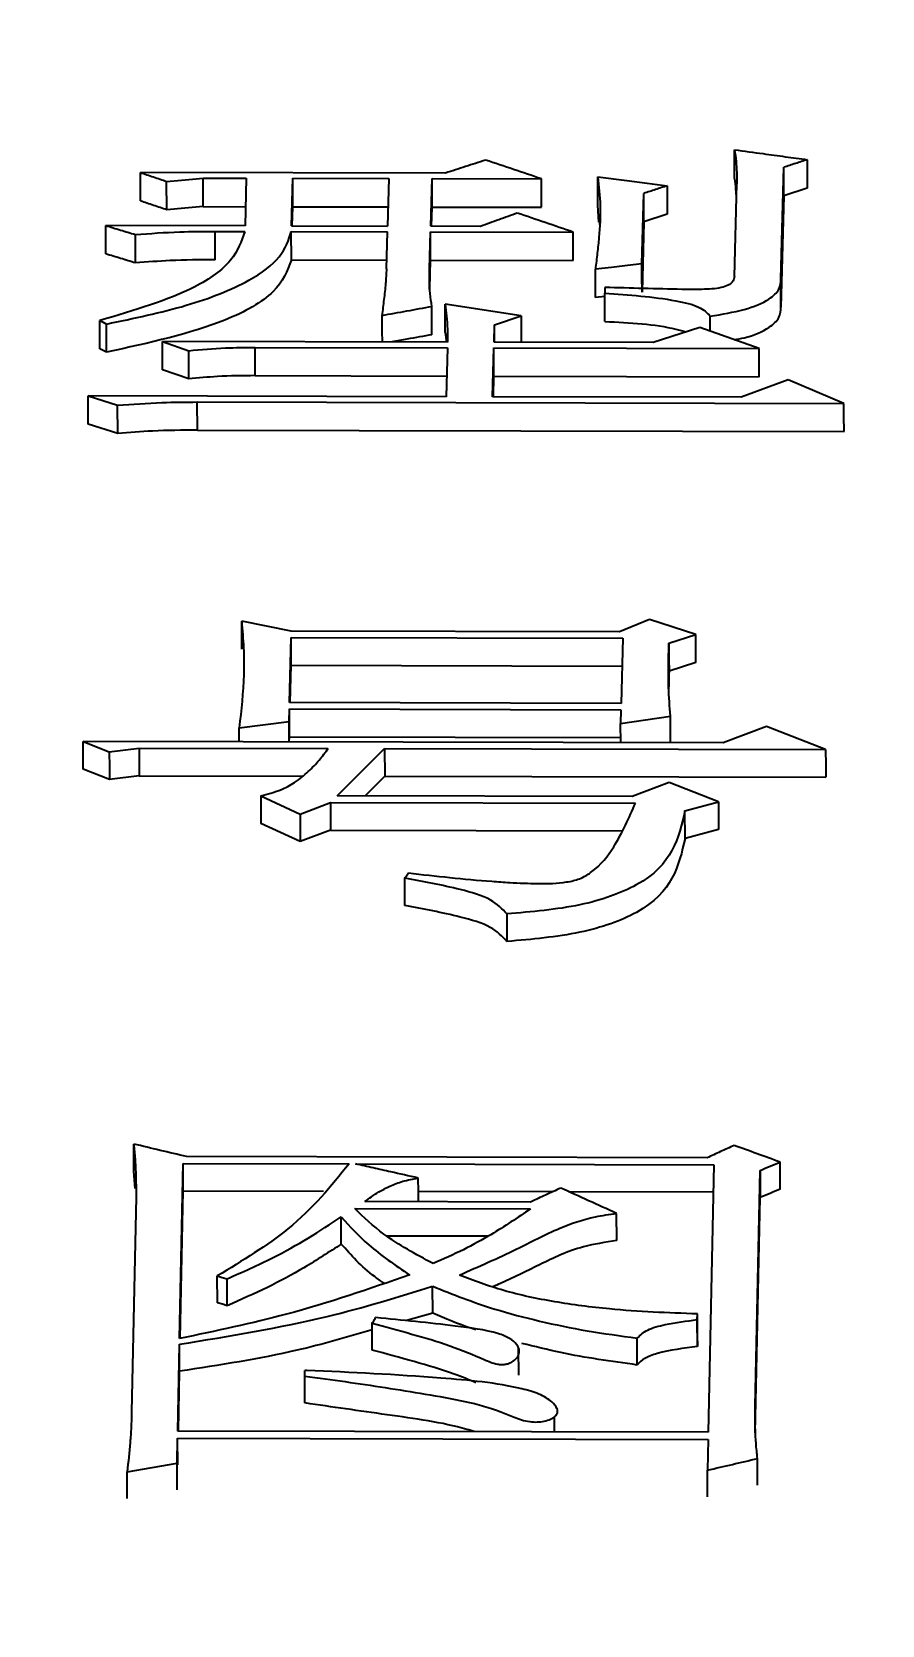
# Model space of a CAD drawing. Header units: millimetres. Extents: x 2312 to 3992, y 755 to 1943.
# Drawn here: x 2743.637 to 2746.133, y 1733.6 to 1738.28 of the extents above; entities that cross this region are included whole.
import ezdxf

# ---------------------------------------------------------------- set-up
doc = ezdxf.new("R2010")
doc.units = ezdxf.units.MM
doc.layers.add('标注', color=3, linetype='Continuous', lineweight=13)
doc.styles.add('SLDTEXTSTYLE1', font='txt.shx', dxfattribs={"width": 0.7, "bigfont": 'gbcbig.shx'})
doc.dimstyles.new('SLDDIMSTYLE12$0', dxfattribs={"dimtxt": 12, "dimasz": 10, "dimexe": 0, "dimexo": 0.0625, "dimgap": 0.875, "dimtad": 1, "dimdec": 1, "dimlfac": 1.8, "dimrnd": 1e-09, "dimzin": 12, "dimdsep": 46, "dimtxsty": 'SLDTEXTSTYLE1', "dimcen": 0.09, "dimdle": 8.16, "dimclrd": 3, "dimclre": 3, "dimadec": 0, "dimazin": 3, "dimtfac": 1, "dimtdec": 1, "dimtofl": 0, "dimtmove": 0, "dimatfit": 3, "dimfxl": 0, "dimfrac": 2, "dimtolj": 1, "dimlwd": 5, "dimlwe": 5, "dimarcsym": 0})

# ---------------------------------------------------------------- blocks, each defined once
blk = doc.blocks.new('*D45')
at = {"layer": 'Defpoints', "color": 0, "transparency": 16777216}
for p in [(2923.8087, 1855.6408), (2923.8087, 1839.6737), (2684.6011, 1694.1345)]:
    blk.add_point(p, dxfattribs=at)
at = {"layer": '标注', "color": 3, "lineweight": 5, "transparency": 16777216}
blk.add_line((2684.6011, 1694.197), (2684.6011, 1855.6408), dxfattribs=at)
at = {"layer": '标注', "color": 3, "linetype": 'Continuous', "lineweight": 5, "transparency": 16777216}
for p, q in [((2694.6011, 1855.6408), (2913.8087, 1855.6408)), ((2923.8087, 1839.7362), (2923.8087, 1855.6408))]:
    blk.add_line(p, q, dxfattribs=at)
at = {"layer": '标注', "color": 3, "transparency": 16777216}
for points in [[(2694.6011, 1857.3075), (2694.6011, 1853.9742), (2684.6011, 1855.6408)], [(2913.8087, 1857.3075), (2913.8087, 1853.9742), (2923.8087, 1855.6408)]]:
    blk.add_solid(points, dxfattribs=at)
at = {"layer": '标注', "color": 0, "transparency": 16777216, "insert": (2804.2049, 1867.9444), "char_height": 10, "attachment_point": 5, "style": 'SLDTEXTSTYLE1'}
blk.add_mtext('\\A1;{\\H2.28571x;290}', dxfattribs=at)

msp = doc.modelspace()

# ---------------------------------------------------------------- linework, layer by layer
at = {"color": 7, "linetype": 'Continuous', "lineweight": 25}
for p, q in [((2744.8508, 1737.8655), (2743.9552, 1737.8674)), ((2743.9554, 1737.7838), (2743.9552, 1737.8674)), ((2745.8356, 1737.5553), (2745.8443, 1737.8826)), ((2744.0325, 1737.7578), (2744.0324, 1737.8414)), ((2744.1397, 1737.8509), (2744.2663, 1737.8506)), ((2744.2663, 1737.8506), (2744.2625, 1737.7107)), ((2744.3988, 1737.7104), (2744.4026, 1737.8503)), ((2744.4026, 1737.8503), (2744.6849, 1737.8497)), ((2744.4027, 1737.7667), (2744.4026, 1737.8503)), ((2744.6849, 1737.8497), (2744.6811, 1737.7098)), ((2744.8077, 1737.7095), (2744.8115, 1737.8494)), ((2744.8115, 1737.8494), (2745.1327, 1737.8487)), ((2744.8116, 1737.7658), (2744.8115, 1737.8494)), ((2745.1329, 1737.7651), (2745.1327, 1737.8487)), ((2745.2985, 1737.7712), (2745.2984, 1737.8548)), ((2745.6995, 1737.5623), (2745.7067, 1737.8345)), ((2745.9132, 1737.8212), (2745.8445, 1737.7989)), ((2744.1399, 1737.7672), (2744.264, 1737.767)), ((2744.4012, 1737.7104), (2744.4027, 1737.7667)), ((2744.4027, 1737.7667), (2744.6827, 1737.7661)), ((2744.8101, 1737.7095), (2744.8116, 1737.7658)), ((2744.8116, 1737.7658), (2745.1329, 1737.7651)), ((2745.3017, 1737.7218), (2745.2985, 1737.7712)), ((2745.4279, 1737.5994), (2745.4334, 1737.806)), ((2745.8445, 1737.7989), (2745.8358, 1737.4721)), ((2745.3023, 1737.7377), (2745.3031, 1737.7145)), ((2745.4335, 1737.7224), (2745.428, 1737.5161)), ((2745.5023, 1737.7449), (2745.4335, 1737.7224)), ((2744.2625, 1737.7107), (2743.8537, 1737.7116)), ((2743.8538, 1737.6281), (2743.8537, 1737.7116)), ((2743.9407, 1737.6017), (2743.9406, 1737.6852)), ((2744.1745, 1737.6945), (2744.2621, 1737.6943)), ((2744.1746, 1737.6111), (2744.1745, 1737.6945)), ((2744.3984, 1737.694), (2744.6807, 1737.6934)), ((2744.3985, 1737.6106), (2744.3984, 1737.694)), ((2744.3988, 1737.7104), (2744.6811, 1737.7098)), ((2744.6778, 1737.5845), (2744.6807, 1737.6934)), ((2744.8044, 1737.5842), (2744.8073, 1737.6931)), ((2744.8073, 1737.6931), (2745.2259, 1737.6922)), ((2744.8074, 1737.6097), (2744.8073, 1737.6931)), ((2744.9537, 1737.7092), (2744.8077, 1737.7095)), ((2744.3985, 1737.6106), (2744.6785, 1737.61)), ((2744.8045, 1737.5237), (2744.8044, 1737.5842)), ((2744.8052, 1737.5265), (2744.8074, 1737.6097)), ((2744.8074, 1737.6097), (2745.226, 1737.6088)), ((2745.2913, 1737.4998), (2745.2911, 1737.5831)), ((2745.8358, 1737.4721), (2745.8356, 1737.5553)), ((2745.3185, 1737.5031), (2745.2913, 1737.4998)), ((2745.3189, 1737.5298), (2745.3185, 1737.5131)), ((2745.3187, 1737.4299), (2745.3185, 1737.5131)), ((2745.0734, 1737.4466), (2744.8503, 1737.4807)), ((2744.9948, 1737.4198), (2745.0734, 1737.4466)), ((2743.8367, 1737.3494), (2743.8366, 1737.4325)), ((2744.8505, 1737.3975), (2744.8538, 1737.3694)), ((2744.9935, 1737.3691), (2744.9948, 1737.4198)), ((2744.9949, 1737.3691), (2744.9948, 1737.4198)), ((2745.5982, 1737.4117), (2745.4608, 1737.3681)), ((2745.7719, 1737.3504), (2745.5982, 1737.4117)), ((2744.02, 1737.3712), (2744.0972, 1737.3439)), ((2744.8572, 1737.3694), (2744.02, 1737.3712)), ((2744.0201, 1737.2882), (2744.02, 1737.3712)), ((2744.0973, 1737.261), (2744.0972, 1737.3439)), ((2744.2921, 1737.3537), (2744.8568, 1737.3524)), ((2744.2923, 1737.2707), (2744.2921, 1737.3537)), ((2744.8568, 1737.3524), (2744.8531, 1737.2089)), ((2744.9894, 1737.2086), (2744.9931, 1737.3521)), ((2744.9931, 1737.3521), (2745.7719, 1737.3504)), ((2745.4608, 1737.3681), (2744.9935, 1737.3691)), ((2744.0973, 1737.261), (2744.0201, 1737.2882)), ((2744.2923, 1737.2707), (2744.8546, 1737.2695)), ((2744.9917, 1737.2086), (2744.9932, 1737.2692)), ((2744.9932, 1737.2692), (2745.772, 1737.2675)), ((2745.8571, 1737.2582), (2745.7195, 1737.207)), ((2746.0209, 1737.1891), (2745.8571, 1737.2582)), ((2743.8017, 1737.2112), (2743.8886, 1737.1835)), ((2744.8531, 1737.2089), (2743.8017, 1737.2112)), ((2743.8019, 1737.1285), (2743.8017, 1737.2112)), ((2745.7195, 1737.207), (2744.9894, 1737.2086)), ((2743.8888, 1737.1007), (2743.8886, 1737.1835)), ((2744.1227, 1737.1106), (2744.1225, 1737.1933)), ((2744.1225, 1737.1933), (2746.0209, 1737.1891)), ((2743.8888, 1737.1007), (2743.8019, 1737.1285)), ((2744.1227, 1737.1106), (2746.021, 1737.1064)), ((2744.3981, 1736.5199), (2744.2528, 1736.5494)), ((2745.4504, 1736.5541), (2745.3619, 1736.5178)), ((2745.5856, 1736.51), (2745.4504, 1736.5541)), ((2744.3932, 1736.3101), (2744.3977, 1736.5016)), ((2744.3977, 1736.5016), (2745.3712, 1736.4995)), ((2745.3619, 1736.5178), (2744.3981, 1736.5199)), ((2745.5071, 1736.4846), (2745.5856, 1736.51)), ((2745.3712, 1736.4995), (2745.3667, 1736.3079)), ((2744.3953, 1736.3101), (2744.3979, 1736.4199)), ((2744.3979, 1736.4199), (2745.3693, 1736.4177)), ((2745.5858, 1736.4282), (2745.5073, 1736.4028)), ((2744.3919, 1736.2543), (2744.3927, 1736.2915)), ((2744.3927, 1736.2915), (2745.3662, 1736.2894)), ((2744.3929, 1736.21), (2744.3927, 1736.2915)), ((2745.3667, 1736.3079), (2744.3932, 1736.3101)), ((2745.3662, 1736.2894), (2745.3653, 1736.2484)), ((2745.3653, 1736.2484), (2745.5118, 1736.2704)), ((2744.2454, 1736.2359), (2744.3919, 1736.2543)), ((2744.2455, 1736.1948), (2744.2454, 1736.2359)), ((2745.3654, 1736.1923), (2745.3653, 1736.2484)), ((2745.7935, 1736.24), (2745.6658, 1736.1917)), ((2745.9671, 1736.1723), (2745.7935, 1736.24)), ((2743.7869, 1736.1958), (2743.8641, 1736.1656)), ((2745.6658, 1736.1917), (2743.7869, 1736.1958)), ((2743.7871, 1736.1144), (2743.7869, 1736.1958)), ((2743.8641, 1736.1656), (2743.952, 1736.1767)), ((2743.952, 1736.1767), (2744.5069, 1736.1755)), ((2743.952, 1736.1767), (2743.9522, 1736.0954)), ((2744.3926, 1736.1945), (2744.3929, 1736.21)), ((2744.3929, 1736.21), (2745.3654, 1736.2079)), ((2744.5329, 1736.0359), (2744.6724, 1736.1751)), ((2744.6724, 1736.1751), (2745.9671, 1736.1723)), ((2744.6724, 1736.1751), (2744.6726, 1736.0938)), ((2743.8643, 1736.0843), (2743.7871, 1736.1144)), ((2743.9522, 1736.0954), (2743.8643, 1736.0843)), ((2743.9522, 1736.0954), (2744.4314, 1736.0943)), ((2744.6726, 1736.0938), (2744.6143, 1736.0357)), ((2744.6726, 1736.0938), (2745.9673, 1736.091)), ((2744.309, 1736.0364), (2744.4246, 1735.983)), ((2744.309, 1736.0364), (2744.3092, 1735.9553)), ((2745.3993, 1736.034), (2744.5329, 1736.0359)), ((2745.5073, 1736.0754), (2745.3993, 1736.034)), ((2745.6521, 1736.0183), (2745.5073, 1736.0754)), ((2744.4246, 1735.983), (2744.513, 1736.017)), ((2744.513, 1736.017), (2745.4086, 1736.015)), ((2744.513, 1736.017), (2744.5132, 1735.9359)), ((2745.5541, 1735.9919), (2745.6521, 1736.0183)), ((2745.5543, 1735.9108), (2745.5541, 1735.9919)), ((2744.4248, 1735.9019), (2744.3092, 1735.9553)), ((2744.5132, 1735.9359), (2744.4248, 1735.9019)), ((2744.5132, 1735.9359), (2745.3684, 1735.934)), ((2745.6523, 1735.9372), (2745.5543, 1735.9109)), ((2745.6195, 1734.9732), (2744.0911, 1734.9765)), ((2743.94, 1734.8829), (2743.9364, 1734.9338)), ((2744.0704, 1734.4422), (2744.0809, 1734.9561)), ((2744.0809, 1734.9561), (2744.5678, 1734.9551)), ((2744.5872, 1734.955), (2745.6386, 1734.9527)), ((2745.6386, 1734.9527), (2745.6225, 1734.1672)), ((2745.7604, 1734.2437), (2745.7745, 1734.9361)), ((2744.0723, 1734.4426), (2744.0812, 1734.8765)), ((2744.0812, 1734.8765), (2744.4929, 1734.8756)), ((2744.7714, 1734.875), (2745.1675, 1734.8741)), ((2745.2117, 1734.874), (2745.6388, 1734.8731)), ((2743.9426, 1734.8582), (2743.9297, 1734.2264)), ((2744.5845, 1734.8239), (2745.1004, 1734.8228)), ((2745.1008, 1734.8433), (2744.6141, 1734.8444)), ((2745.7606, 1734.1651), (2745.7748, 1734.8565)), ((2745.3538, 1734.7303), (2745.3535, 1734.8098)), ((2744.6782, 1734.7443), (2744.9771, 1734.7436)), ((2744.1814, 1734.547), (2744.1812, 1734.6261)), ((2744.8136, 1734.5165), (2744.8133, 1734.5956)), ((2744.8136, 1734.5165), (2744.7333, 1734.4946)), ((2745.5902, 1734.4977), (2745.5906, 1734.5144)), ((2745.5905, 1734.4187), (2745.5902, 1734.4977)), ((2745.5908, 1734.4354), (2745.5906, 1734.5144)), ((2744.0649, 1734.1706), (2744.07, 1734.4253)), ((2744.0703, 1734.3464), (2744.07, 1734.4253)), ((2745.0661, 1734.335), (2745.0658, 1734.4143)), ((2745.5908, 1734.4354), (2745.5905, 1734.4187)), ((2744.0668, 1734.1706), (2744.0703, 1734.3464)), ((2744.4381, 1734.3316), (2744.4384, 1734.3484)), ((2744.4384, 1734.2529), (2744.4381, 1734.3317)), ((2745.1707, 1734.2464), (2745.1707, 1734.249)), ((2745.171, 1734.17), (2745.1708, 1734.2126)), ((2745.6225, 1734.1672), (2744.0649, 1734.1706)), ((2744.0631, 1734.0763), (2744.0645, 1734.1492)), ((2744.0645, 1734.1492), (2745.6221, 1734.1458)), ((2744.0648, 1734.0708), (2744.0645, 1734.1492)), ((2745.6221, 1734.1458), (2745.6203, 1734.0557)), ((2743.9168, 1733.9725), (2743.9165, 1734.0508)), ((2745.6206, 1733.9774), (2745.6203, 1734.0557))]:
    msp.add_line(p, q, dxfattribs=at)
at = {"color": 7, "linetype": 'Continuous', "lineweight": 25, "flags": 128}
for points in [[(2745.6999, 1737.8505), (2745.6998, 1737.8974), (2745.6997, 1737.9343)], [(2745.8445, 1737.7989), (2745.8444, 1737.8458), (2745.8443, 1737.8826)], [(2745.9131, 1737.905), (2745.9132, 1737.8581), (2745.9132, 1737.8212)], [(2744.0324, 1737.8414), (2744.0762, 1737.8453), (2744.108, 1737.8481), (2744.1397, 1737.8509)], [(2744.1399, 1737.7672), (2744.1398, 1737.8141), (2744.1397, 1737.8509)], [(2745.2984, 1737.8548), (2745.3832, 1737.8439), (2745.4427, 1737.8362), (2745.5021, 1737.8285)], [(2745.5021, 1737.8285), (2745.5022, 1737.7817), (2745.5023, 1737.7449)], [(2744.1399, 1737.7672), (2744.0862, 1737.7625), (2744.0325, 1737.7578)], [(2745.4335, 1737.7224), (2745.4334, 1737.7692), (2745.4334, 1737.806)], [(2745.226, 1737.6088), (2745.2259, 1737.6555), (2745.2259, 1737.6922)], [(2745.4279, 1737.5994), (2745.3849, 1737.5943), (2745.338, 1737.5887), (2745.2911, 1737.5831)], [(2745.428, 1737.5161), (2745.4279, 1737.5627), (2745.4279, 1737.5994)], [(2744.6645, 1737.4475), (2744.6646, 1737.4009), (2744.6647, 1737.3698)], [(2744.8114, 1737.3909), (2744.8113, 1737.4375), (2744.8112, 1737.474)], [(2744.8505, 1737.3975), (2744.8504, 1737.4441), (2744.8503, 1737.4807)], [(2745.0734, 1737.4466), (2745.0735, 1737.4001), (2745.0735, 1737.3689)], [(2745.6284, 1737.4011), (2745.6283, 1737.4112), (2745.6283, 1737.4454)], [(2743.8366, 1737.4325), (2743.8462, 1737.4274), (2743.8558, 1737.4223)], [(2743.856, 1737.3393), (2743.8559, 1737.3694), (2743.8558, 1737.3959), (2743.8558, 1737.4223)], [(2743.856, 1737.3393), (2743.8464, 1737.3443), (2743.8367, 1737.3494)], [(2744.9932, 1737.2692), (2744.9931, 1737.3156), (2744.9931, 1737.3521)], [(2745.772, 1737.2675), (2745.7719, 1737.3139), (2745.7719, 1737.3504)], [(2746.021, 1737.1064), (2746.0209, 1737.1527), (2746.0209, 1737.1891)], [(2744.253, 1736.4676), (2744.2529, 1736.5134), (2744.2528, 1736.5494)], [(2744.3979, 1736.4199), (2744.3978, 1736.4657), (2744.3977, 1736.5016)], [(2745.5858, 1736.4282), (2745.5857, 1736.474), (2745.5856, 1736.51)], [(2745.5071, 1736.4846), (2745.5072, 1736.4388), (2745.5073, 1736.4028)], [(2745.512, 1736.192), (2745.5119, 1736.2346), (2745.5118, 1736.2704)], [(2744.392, 1736.1945), (2744.392, 1736.2184), (2744.3919, 1736.2543)], [(2743.8641, 1736.1656), (2743.8642, 1736.1201), (2743.8643, 1736.0843)], [(2745.9671, 1736.1723), (2745.9673, 1736.1267), (2745.9673, 1736.091)], [(2745.6521, 1736.0183), (2745.6522, 1735.9729), (2745.6523, 1735.9372)], [(2744.4246, 1735.983), (2744.4247, 1735.9376), (2744.4248, 1735.9019)], [(2744.7321, 1735.7138), (2744.732, 1735.7464), (2744.732, 1735.7705), (2744.7319, 1735.7946)], [(2745.0314, 1735.6894), (2745.0314, 1735.6654), (2745.0315, 1735.6414), (2745.0316, 1735.6087)], [(2743.9364, 1734.9338), (2743.9362, 1734.9784), (2743.9361, 1735.0135)], [(2745.8337, 1734.8808), (2745.8335, 1734.9254), (2745.8334, 1734.9605)], [(2744.0812, 1734.8765), (2744.0811, 1734.9211), (2744.0809, 1734.9561)], [(2744.7715, 1734.8441), (2744.7714, 1734.874), (2744.7713, 1734.9138)], [(2745.7745, 1734.9361), (2745.7746, 1734.8915), (2745.7748, 1734.8565)], [(2744.5452, 1734.7199), (2744.5451, 1734.7644), (2744.545, 1734.7993)], [(2744.1812, 1734.6261), (2744.1957, 1734.6219), (2744.2102, 1734.6177)], [(2744.2105, 1734.5386), (2744.2103, 1734.5829), (2744.2102, 1734.6177)], [(2744.2105, 1734.5386), (2744.196, 1734.5428), (2744.1815, 1734.547)], [(2744.6362, 1734.4082), (2744.6361, 1734.4401), (2744.636, 1734.4636), (2744.6359, 1734.4872)], [(2745.4142, 1734.3645), (2745.414, 1734.404), (2745.4139, 1734.4434)], [(2743.9165, 1734.0508), (2743.9898, 1734.0635), (2744.0631, 1734.0763)], [(2744.0633, 1733.9979), (2744.0632, 1734.0418), (2744.0631, 1734.0763)], [(2745.7673, 1734.0114), (2745.7672, 1734.0552), (2745.767, 1734.0897)]]:
    msp.add_lwpolyline(points, dxfattribs=at)
at = {"color": 7, "linetype": 'Continuous', "lineweight": 25}
for points, knots in [([(2745.6997, 1737.9343), (2745.7013, 1737.9229), (2745.7043, 1737.9007), (2745.7062, 1737.8674), (2745.7066, 1737.8455), (2745.7067, 1737.8345)], [0, 0, 0, 0, 0.344583, 0.672243, 1, 1, 1, 1]), ([(2745.6997, 1737.9343), (2745.7278, 1737.9304), (2745.7774, 1737.9236), (2745.8485, 1737.9139), (2745.8916, 1737.9079), (2745.9131, 1737.905)], [0, 0, 0, 0, 0.394364, 0.697182, 1, 1, 1, 1]), ([(2743.9552, 1737.8674), (2743.9681, 1737.8631), (2743.9938, 1737.8544), (2744.0195, 1737.8458), (2744.0324, 1737.8414)], [0, 0, 0, 0, 0.500001, 1, 1, 1, 1]), ([(2744.9687, 1737.9038), (2744.9491, 1737.8974), (2744.9098, 1737.8847), (2744.8705, 1737.8719), (2744.8508, 1737.8655)], [0, 0, 0, 0, 0.500001, 1, 1, 1, 1]), ([(2745.1327, 1737.8487), (2745.1054, 1737.8579), (2745.0507, 1737.8763), (2744.996, 1737.8947), (2744.9687, 1737.9038)], [0, 0, 0, 0, 0.5, 1, 1, 1, 1]), ([(2745.9131, 1737.905), (2745.9074, 1737.9031), (2745.8959, 1737.8994), (2745.8787, 1737.8938), (2745.8615, 1737.8882), (2745.8501, 1737.8845), (2745.8443, 1737.8826)], [0, 0, 0, 0, 0.2500003, 0.5000003, 0.7500004, 1, 1, 1, 1]), ([(2745.2984, 1737.8548), (2745.3014, 1737.8265), (2745.3077, 1737.7676), (2745.3035, 1737.6924), (2745.2969, 1737.6301), (2745.293, 1737.5988), (2745.2911, 1737.5831)], [0, 0, 0, 0, 0.31657, 0.658111, 0.82905, 1, 1, 1, 1]), ([(2745.5021, 1737.8285), (2745.4964, 1737.8266), (2745.4849, 1737.8229), (2745.4677, 1737.8172), (2745.4506, 1737.8116), (2745.4391, 1737.8079), (2745.4334, 1737.806)], [0, 0, 0, 0, 0.25, 0.5, 0.75, 1, 1, 1, 1]), ([(2745.7056, 1737.7924), (2745.7051, 1737.801), (2745.7041, 1737.8204), (2745.7014, 1737.8398), (2745.6999, 1737.8505)], [0, 0, 0, 0, 0.4428593, 1, 1, 1, 1]), ([(2744.0325, 1737.7578), (2744.0197, 1737.7621), (2743.9939, 1737.7708), (2743.9682, 1737.7794), (2743.9554, 1737.7838)], [0, 0, 0, 0, 0.500001, 1, 1, 1, 1]), ([(2745.0619, 1737.7482), (2745.0438, 1737.7417), (2745.0078, 1737.7287), (2744.9717, 1737.7157), (2744.9537, 1737.7092)], [0, 0, 0, 0, 0.500001, 1, 1, 1, 1]), ([(2745.2259, 1737.6922), (2745.1985, 1737.7016), (2745.1439, 1737.7203), (2745.0892, 1737.7389), (2745.0619, 1737.7482)], [0, 0, 0, 0, 0.5, 1, 1, 1, 1]), ([(2744.2621, 1737.6943), (2744.2523, 1737.6657), (2744.2325, 1737.6081), (2744.1005, 1737.5109), (2743.9374, 1737.4624), (2743.8366, 1737.4325)], [0, 0, 0, 0, 0.272965, 0.5503337, 1, 1, 1, 1]), ([(2743.8537, 1737.7116), (2743.8681, 1737.7072), (2743.8971, 1737.6984), (2743.9261, 1737.6896), (2743.9406, 1737.6852)], [0, 0, 0, 0, 0.5, 1, 1, 1, 1]), ([(2743.8558, 1737.4223), (2743.9364, 1737.4391), (2744.0952, 1737.4723), (2744.2708, 1737.5416), (2744.3741, 1737.6185), (2744.3903, 1737.669), (2744.3984, 1737.694)], [0, 0, 0, 0, 0.290292, 0.572241, 0.787705, 1, 1, 1, 1]), ([(2743.9406, 1737.6852), (2743.9838, 1737.6883), (2744.0611, 1737.694), (2744.1398, 1737.6943), (2744.1745, 1737.6945)], [0, 0, 0, 0, 0.559159, 1, 1, 1, 1]), ([(2743.9407, 1737.6017), (2743.9262, 1737.6061), (2743.8973, 1737.615), (2743.8683, 1737.6237), (2743.8538, 1737.6281)], [0, 0, 0, 0, 0.500001, 1, 1, 1, 1]), ([(2744.3985, 1737.6106), (2744.3864, 1737.5787), (2744.3619, 1737.5143), (2744.1812, 1737.4112), (2743.9804, 1737.3668), (2743.856, 1737.3393)], [0, 0, 0, 0, 0.270608, 0.547671, 1, 1, 1, 1]), ([(2744.1746, 1737.6111), (2744.1305, 1737.6108), (2744.0518, 1737.6102), (2743.9746, 1737.6043), (2743.9407, 1737.6017)], [0, 0, 0, 0, 0.560793, 1, 1, 1, 1]), ([(2744.6778, 1737.5845), (2744.6771, 1737.5699), (2744.6755, 1737.54), (2744.6703, 1737.4943), (2744.6664, 1737.4631), (2744.6645, 1737.4475)], [0, 0, 0, 0, 0.319722, 0.659848, 1, 1, 1, 1]), ([(2744.8112, 1737.474), (2744.8092, 1737.4866), (2744.8052, 1737.5112), (2744.8039, 1737.548), (2744.8042, 1737.5721), (2744.8044, 1737.5842)], [0, 0, 0, 0, 0.340346, 0.67008, 1, 1, 1, 1]), ([(2745.6995, 1737.5623), (2745.6985, 1737.5566), (2745.697, 1737.5475), (2745.6822, 1737.5359), (2745.6534, 1737.5259), (2745.6032, 1737.5234), (2745.4898, 1737.5247), (2745.3946, 1737.5275), (2745.3189, 1737.5298)], [0, 0, 0, 0, 0.100594, 0.16141, 0.224441, 0.354836, 0.487692, 1, 1, 1, 1]), ([(2745.6283, 1737.4454), (2745.6628, 1737.4511), (2745.7304, 1737.4622), (2745.8014, 1737.4914), (2745.8341, 1737.5242), (2745.8351, 1737.545), (2745.8356, 1737.5553)], [0, 0, 0, 0, 0.292307, 0.573425, 0.787765, 1, 1, 1, 1]), ([(2745.3185, 1737.5131), (2745.3894, 1737.508), (2745.4874, 1737.5009), (2745.6003, 1737.4749), (2745.6191, 1737.455), (2745.6283, 1737.4454)], [0, 0, 0, 0, 0.574102, 0.793058, 1, 1, 1, 1]), ([(2744.6645, 1737.4475), (2744.689, 1737.4519), (2744.7379, 1737.4608), (2744.7868, 1737.4696), (2744.8112, 1737.474)], [0, 0, 0, 0, 0.500001, 1, 1, 1, 1]), ([(2744.8503, 1737.4807), (2744.8518, 1737.469), (2744.8549, 1737.4447), (2744.8569, 1737.4076), (2744.8571, 1737.3821), (2744.8572, 1737.3694)], [0, 0, 0, 0, 0.316167, 0.658025, 1, 1, 1, 1]), ([(2745.6988, 1737.3762), (2745.7087, 1737.378), (2745.7509, 1737.3857), (2745.801, 1737.4085), (2745.8344, 1737.441), (2745.8353, 1737.4618), (2745.8358, 1737.4721)], [0, 0, 0, 0, 0.107371, 0.462067, 0.732383, 1, 1, 1, 1]), ([(2744.8114, 1737.3909), (2744.7869, 1737.3865), (2744.7479, 1737.3794), (2744.7089, 1737.3724), (2744.6943, 1737.3698)], [0, 0, 0, 0, 0.6266467, 1, 1, 1, 1]), ([(2745.3187, 1737.4299), (2745.3927, 1737.4261), (2745.4798, 1737.4216), (2745.5478, 1737.4019), (2745.558, 1737.399)], [0, 0, 0, 0, 0.8500339, 1, 1, 1, 1]), ([(2744.0972, 1737.3439), (2744.133, 1737.3472), (2744.1972, 1737.3531), (2744.2631, 1737.3535), (2744.2921, 1737.3537)], [0, 0, 0, 0, 0.558776, 1, 1, 1, 1]), ([(2744.2923, 1737.2707), (2744.2553, 1737.2704), (2744.1894, 1737.2698), (2744.1254, 1737.2637), (2744.0973, 1737.261)], [0, 0, 0, 0, 0.561154, 1, 1, 1, 1]), ([(2743.8886, 1737.1835), (2743.9319, 1737.1868), (2744.0092, 1737.1927), (2744.0879, 1737.1931), (2744.1225, 1737.1933)], [0, 0, 0, 0, 0.559159, 1, 1, 1, 1]), ([(2744.1227, 1737.1106), (2744.0786, 1737.1102), (2743.9998, 1737.1096), (2743.9227, 1737.1035), (2743.8888, 1737.1007)], [0, 0, 0, 0, 0.560793, 1, 1, 1, 1]), ([(2744.2528, 1736.5494), (2744.2549, 1736.5234), (2744.259, 1736.4715), (2744.2604, 1736.3673), (2744.2514, 1736.2884), (2744.2454, 1736.2359)], [0, 0, 0, 0, 0.2512252, 0.5024774, 1, 1, 1, 1]), ([(2745.5118, 1736.2704), (2745.5094, 1736.2986), (2745.5051, 1736.3486), (2745.5052, 1736.42), (2745.5065, 1736.463), (2745.5071, 1736.4846)], [0, 0, 0, 0, 0.392515, 0.696222, 1, 1, 1, 1]), ([(2745.5073, 1736.4028), (2745.5068, 1736.3891), (2745.5062, 1736.3736), (2745.5063, 1736.358), (2745.5063, 1736.3563)], [0, 0, 0, 0, 0.888886, 1, 1, 1, 1]), ([(2745.5066, 1736.3466), (2745.5065, 1736.35), (2745.5063, 1736.3577), (2745.5063, 1736.3612), (2745.5063, 1736.3632)], [0, 0, 0, 0, 0.43765, 1, 1, 1, 1]), ([(2744.309, 1736.0364), (2744.3286, 1736.0416), (2744.3673, 1736.052), (2744.4134, 1736.0774), (2744.4494, 1736.1075), (2744.4813, 1736.1412), (2744.4984, 1736.1641), (2744.5069, 1736.1755)], [0, 0, 0, 0, 0.176504, 0.348574, 0.567112, 0.783963, 1, 1, 1, 1]), ([(2744.742, 1735.81), (2744.8233, 1735.8007), (2744.9216, 1735.7895), (2745.0498, 1735.781), (2745.1226, 1735.778), (2745.1948, 1735.7793), (2745.2491, 1735.7925), (2745.304, 1735.8269), (2745.3599, 1735.9028), (2745.3899, 1735.972), (2745.4086, 1736.015)], [0, 0, 0, 0, 0.238838, 0.289073, 0.36819, 0.448048, 0.489134, 0.53898, 0.713804, 1, 1, 1, 1]), ([(2745.5541, 1735.9919), (2745.5359, 1735.9126), (2745.5101, 1735.8009), (2745.2479, 1735.708), (2745.1047, 1735.6957), (2745.0314, 1735.6894)], [0, 0, 0, 0, 0.543493, 0.766307, 1, 1, 1, 1]), ([(2745.5543, 1735.9109), (2745.536, 1735.8317), (2745.5102, 1735.72), (2745.2481, 1735.6274), (2745.1049, 1735.615), (2745.0316, 1735.6087)], [0, 0, 0, 0, 0.543252, 0.766133, 1, 1, 1, 1]), ([(2744.7319, 1735.7946), (2744.7327, 1735.7959), (2744.7348, 1735.7991), (2744.7382, 1735.8042), (2744.7407, 1735.808), (2744.742, 1735.81)], [0, 0, 0, 0, 0.2499925, 0.6250015, 1, 1, 1, 1]), ([(2745.0314, 1735.6894), (2745.0176, 1735.7041), (2744.9894, 1735.7344), (2744.8754, 1735.768), (2744.7866, 1735.7844), (2744.7319, 1735.7946)], [0, 0, 0, 0, 0.266925, 0.547946, 1, 1, 1, 1]), ([(2745.0316, 1735.6087), (2745.0178, 1735.6235), (2744.9896, 1735.6537), (2744.8756, 1735.6872), (2744.7868, 1735.7037), (2744.7321, 1735.7138)], [0, 0, 0, 0, 0.266781, 0.54781, 1, 1, 1, 1]), ([(2743.9361, 1735.0135), (2743.9374, 1734.999), (2743.9399, 1734.9701), (2743.9425, 1734.9184), (2743.9426, 1734.881), (2743.9426, 1734.8582)], [0, 0, 0, 0, 0.280485, 0.560981, 1, 1, 1, 1]), ([(2744.0911, 1734.9765), (2744.0653, 1734.9827), (2744.0136, 1734.995), (2743.962, 1735.0073), (2743.9361, 1735.0135)], [0, 0, 0, 0, 0.500001, 1, 1, 1, 1]), ([(2745.6982, 1735.0096), (2745.6851, 1735.0036), (2745.6588, 1734.9914), (2745.6326, 1734.9792), (2745.6195, 1734.9732)], [0, 0, 0, 0, 0.500002, 1, 1, 1, 1]), ([(2745.8334, 1734.9605), (2745.8109, 1734.9687), (2745.7658, 1734.9851), (2745.7207, 1735.0014), (2745.6982, 1735.0096)], [0, 0, 0, 0, 0.500001, 1, 1, 1, 1]), ([(2745.7745, 1734.9361), (2745.7843, 1734.9402), (2745.804, 1734.9483), (2745.8236, 1734.9564), (2745.8334, 1734.9605)], [0, 0, 0, 0, 0.500003, 1, 1, 1, 1]), ([(2744.5678, 1734.9551), (2744.515, 1734.8897), (2744.4199, 1734.7719), (2744.2547, 1734.671), (2744.1812, 1734.6261)], [0, 0, 0, 0, 0.554853, 1, 1, 1, 1]), ([(2744.7713, 1734.9138), (2744.7443, 1734.9198), (2744.7001, 1734.9297), (2744.6387, 1734.9435), (2744.6044, 1734.9512), (2744.5872, 1734.955)], [0, 0, 0, 0, 0.439788, 0.719894, 1, 1, 1, 1]), ([(2744.6141, 1734.8444), (2744.6272, 1734.8542), (2744.6489, 1734.8703), (2744.6877, 1734.8898), (2744.7246, 1734.9054), (2744.7556, 1734.911), (2744.7713, 1734.9138)], [0, 0, 0, 0, 0.333059, 0.551867, 0.77346, 1, 1, 1, 1]), ([(2745.1893, 1734.8842), (2745.1745, 1734.8774), (2745.1451, 1734.8638), (2745.1156, 1734.8502), (2745.1008, 1734.8433)], [0, 0, 0, 0, 0.500001, 1, 1, 1, 1]), ([(2745.3533, 1734.8099), (2745.3259, 1734.8223), (2745.2713, 1734.8471), (2745.2166, 1734.8718), (2745.1893, 1734.8842)], [0, 0, 0, 0, 0.500001, 1, 1, 1, 1]), ([(2745.8337, 1734.8808), (2745.8239, 1734.8768), (2745.8042, 1734.8687), (2745.7846, 1734.8606), (2745.7748, 1734.8565)], [0, 0, 0, 0, 0.500002, 1, 1, 1, 1]), ([(2744.8148, 1734.6622), (2744.7635, 1734.6902), (2744.6726, 1734.7398), (2744.6112, 1734.7984), (2744.5845, 1734.8239)], [0, 0, 0, 0, 0.563298, 1, 1, 1, 1]), ([(2745.1004, 1734.8228), (2745.0626, 1734.7973), (2745.0014, 1734.7559), (2744.9049, 1734.7024), (2744.8449, 1734.6756), (2744.8148, 1734.6622)], [0, 0, 0, 0, 0.444839, 0.721538, 1, 1, 1, 1]), ([(2744.2102, 1734.6177), (2744.2555, 1734.6378), (2744.3401, 1734.6755), (2744.4502, 1734.7371), (2744.5133, 1734.7785), (2744.545, 1734.7993)], [0, 0, 0, 0, 0.363769, 0.680971, 1, 1, 1, 1]), ([(2744.545, 1734.7993), (2744.5702, 1734.7717), (2744.61, 1734.728), (2744.6821, 1734.6723), (2744.7246, 1734.6435), (2744.7459, 1734.6291)], [0, 0, 0, 0, 0.462284, 0.730676, 1, 1, 1, 1]), ([(2744.8919, 1734.6288), (2744.9487, 1734.6537), (2745.0503, 1734.6983), (2745.1689, 1734.7622), (2745.271, 1734.7982), (2745.3323, 1734.8068), (2745.3533, 1734.8098)], [0, 0, 0, 0, 0.382487, 0.68406, 0.891822, 1, 1, 1, 1]), ([(2745.3536, 1734.7303), (2745.3199, 1734.7249), (2745.2327, 1734.711), (2745.129, 1734.6594), (2745.0451, 1734.6188), (2744.9979, 1734.5975), (2744.9908, 1734.5943)], [0, 0, 0, 0, 0.225046, 0.583707, 0.937076, 1, 1, 1, 1]), ([(2744.5452, 1734.7199), (2744.5096, 1734.6964), (2744.4423, 1734.6522), (2744.33, 1734.5915), (2744.2504, 1734.5563), (2744.2105, 1734.5386)], [0, 0, 0, 0, 0.360335, 0.679103, 1, 1, 1, 1]), ([(2744.6699, 1734.6049), (2744.6609, 1734.6112), (2744.6309, 1734.6323), (2744.5884, 1734.6707), (2744.5597, 1734.7034), (2744.5452, 1734.7199)], [0, 0, 0, 0, 0.1761283, 0.5866374, 1, 1, 1, 1]), ([(2744.07, 1734.4253), (2744.2177, 1734.4495), (2744.4798, 1734.4924), (2744.712, 1734.5643), (2744.8133, 1734.5956)], [0, 0, 0, 0, 0.563543, 1, 1, 1, 1]), ([(2744.7459, 1734.6291), (2744.6281, 1734.5883), (2744.4163, 1734.5149), (2744.1767, 1734.4645), (2744.0704, 1734.4422)], [0, 0, 0, 0, 0.556173, 1, 1, 1, 1]), ([(2744.8134, 1734.5956), (2744.8724, 1734.5722), (2744.9702, 1734.5335), (2745.1265, 1734.4926), (2745.2664, 1734.4634), (2745.3646, 1734.4501), (2745.4139, 1734.4434)], [0, 0, 0, 0, 0.334631, 0.554427, 0.776376, 1, 1, 1, 1]), ([(2745.5906, 1734.5144), (2745.504, 1734.5177), (2745.3617, 1734.5231), (2745.1712, 1734.5484), (2745.0192, 1734.5802), (2744.9341, 1734.6127), (2744.8919, 1734.6288)], [0, 0, 0, 0, 0.344663, 0.566326, 0.785297, 1, 1, 1, 1]), ([(2744.6359, 1734.4872), (2744.6746, 1734.4767), (2744.7519, 1734.4559), (2744.8659, 1734.4225), (2744.9389, 1734.3919), (2744.9835, 1734.3726), (2744.9997, 1734.3675), (2745.0148, 1734.3655), (2745.0264, 1734.3662), (2745.0388, 1734.3696), (2745.053, 1734.3772), (2745.065, 1734.3893), (2745.0698, 1734.4063), (2745.0616, 1734.425), (2745.0411, 1734.4439), (2744.9822, 1734.4664), (2744.8448, 1734.4837), (2744.7243, 1734.4962), (2744.6461, 1734.5039), (2744.646, 1734.5039)], [0, 0, 0, 0, 0.124949, 0.249948, 0.37535, 0.396486, 0.419076, 0.429332, 0.439703, 0.450997, 0.468761, 0.497932, 0.527836, 0.567323, 0.607841, 0.649744, 0.775213, 0.999895, 1, 1, 1, 1]), ([(2744.6359, 1734.4872), (2744.6368, 1734.4886), (2744.6389, 1734.4921), (2744.6423, 1734.4977), (2744.6448, 1734.5018), (2744.646, 1734.5039)], [0, 0, 0, 0, 0.253332, 0.626666, 1, 1, 1, 1]), ([(2744.9399, 1734.4683), (2744.936, 1734.4695), (2744.8905, 1734.4833), (2744.8503, 1734.5006), (2744.8136, 1734.5165)], [0, 0, 0, 0, 0.085238, 1, 1, 1, 1]), ([(2745.4139, 1734.4434), (2745.4228, 1734.4519), (2745.441, 1734.4694), (2745.5071, 1734.4872), (2745.5585, 1734.4937), (2745.5902, 1734.4977)], [0, 0, 0, 0, 0.26653, 0.547401, 1, 1, 1, 1]), ([(2744.636, 1734.4681), (2744.5633, 1734.4467), (2744.386, 1734.3946), (2744.1874, 1734.3643), (2744.0703, 1734.3464)], [0, 0, 0, 0, 0.410469, 1, 1, 1, 1]), ([(2744.94, 1734.3124), (2744.9193, 1734.3211), (2744.8632, 1734.3446), (2744.759, 1734.375), (2744.6772, 1734.3971), (2744.6362, 1734.4082)], [0, 0, 0, 0, 0.225811, 0.612113, 1, 1, 1, 1]), ([(2745.4142, 1734.3645), (2745.3381, 1734.3751), (2745.2209, 1734.3914), (2745.1132, 1734.4186), (2745.0754, 1734.4281)], [0, 0, 0, 0, 0.648996, 1, 1, 1, 1]), ([(2745.5905, 1734.4187), (2745.5499, 1734.4136), (2745.4939, 1734.4065), (2745.433, 1734.3852), (2745.4204, 1734.3713), (2745.4142, 1734.3645)], [0, 0, 0, 0, 0.5728196, 0.7910861, 1, 1, 1, 1]), ([(2744.4382, 1734.3317), (2744.4778, 1734.3264), (2744.5967, 1734.3107), (2744.7898, 1734.2799), (2744.9667, 1734.2491), (2745.0521, 1734.2105), (2745.0876, 1734.1982), (2745.12, 1734.1965), (2745.1414, 1734.1991), (2745.1603, 1734.205), (2745.1743, 1734.2136), (2745.1814, 1734.2247), (2745.1789, 1734.2396), (2745.1623, 1734.2592), (2745.128, 1734.2804), (2745.0209, 1734.3105), (2744.7871, 1734.3317), (2744.5736, 1734.3432), (2744.4402, 1734.3484), (2744.4384, 1734.3484)], [0, 0, 0, 0, 0.073869, 0.221616, 0.369704, 0.400967, 0.432575, 0.44545, 0.458313, 0.471409, 0.484986, 0.497866, 0.513385, 0.539116, 0.575431, 0.611237, 0.759298, 0.996827, 1, 1, 1, 1]), ([(2743.9297, 1734.2264), (2743.9293, 1734.2115), (2743.9283, 1734.1816), (2743.9248, 1734.1231), (2743.9198, 1734.0795), (2743.9165, 1734.0508)], [0, 0, 0, 0, 0.255746, 0.511498, 1, 1, 1, 1]), ([(2744.9365, 1734.1687), (2744.929, 1734.171), (2744.8507, 1734.1947), (2744.6784, 1734.2183), (2744.5185, 1734.2414), (2744.4384, 1734.2529)], [0, 0, 0, 0, 0.050312, 0.524197, 1, 1, 1, 1]), ([(2745.767, 1734.0897), (2745.7654, 1734.105), (2745.7622, 1734.1354), (2745.76, 1734.1868), (2745.7602, 1734.2228), (2745.7604, 1734.2437)], [0, 0, 0, 0, 0.296165, 0.592354, 1, 1, 1, 1]), ([(2745.6203, 1734.0557), (2745.6448, 1734.0613), (2745.6937, 1734.0727), (2745.7426, 1734.0841), (2745.767, 1734.0897)], [0, 0, 0, 0, 0.500001, 1, 1, 1, 1])]:
    msp.add_open_spline(points, degree=3, knots=knots, dxfattribs=at)

# ---------------------------------------------------------------- dimensions: what is measured, and where the dimension line sits
at = {"layer": '标注'}
dim = msp.add_linear_dim(base=(2923.8087, 1855.6408), p1=(2684.6011, 1694.1345), p2=(2923.8087, 1839.6737), text='{\\H2.28571x;290}', dimstyle='SLDDIMSTYLE12$0', override={"dimtxt": 10, "dimtdec": 3, "dimtzin": 0}, dxfattribs=at)
dim.commit()
dim.dimension.update_dxf_attribs({"geometry": '*D45', "text_midpoint": (2804.2049, 1855.6408), "dimtype": 160})

doc.saveas('drawing.dxf')
